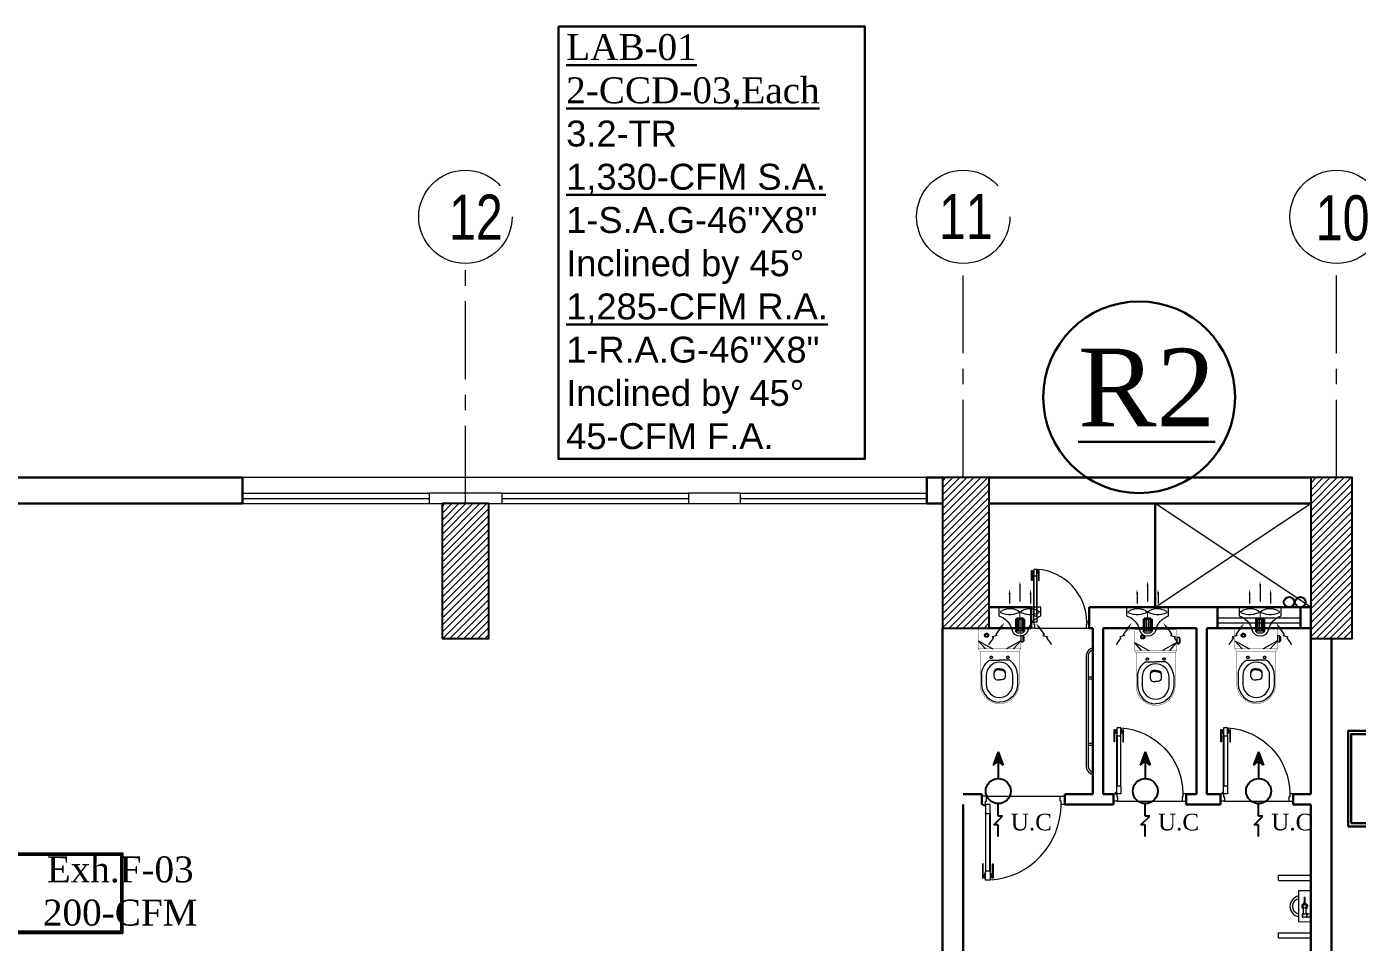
# Model space of a CAD drawing. Extents: x 847 to 949, y 444 to 823.
# Drawn here: x 860.04 to 872.87, y 696.16 to 704.99 of the extents above; entities that cross this region are included whole.
import ezdxf

# ---------------------------------------------------------------- set-up
doc = ezdxf.new("R2010")
doc.units = 0
doc.header["$MEASUREMENT"] = 0
doc.linetypes.add('CENTERX2', pattern=[4, 2.5, -0.5, 0.5, -0.5])
doc.linetypes.add('DASHED2', pattern=[0.375, 0.25, -0.125])
for name, color, linetype, lineweight in [('09_AC-F.DAMPER', 2, 'CONTINUOUS', 35), ('AC-TEXT', 15, 'CONTINUOUS', 30), ('axis', 1, 'CENTERX2', 5), ('Column', 6, 'CONTINUOUS', 25), ('DOOR', 30, 'CONTINUOUS', 9), ('Elevation', 150, 'CONTINUOUS', 18), ('Furn', 183, 'CONTINUOUS', 9), ('hatch', 252, 'CONTINUOUS', 9), ('HVAC SAD', 3, 'CONTINUOUS', 20), ('LIGHT 2', 3, 'CONTINUOUS', 9), ('piping', 15, 'CONTINUOUS', 30), ('txt in circle', 11, 'CONTINUOUS', 13), ('Wall', 5, 'CONTINUOUS', 30), ('WINDOW', 4, 'CONTINUOUS', 5)]:
    doc.layers.add(name, color=color, linetype=linetype, lineweight=lineweight)
doc.layers.add('A.C.VOLUM DAMPER', color=2, linetype='CONTINUOUS')
doc.layers.add('FRF PIPES', color=3, linetype='CONTINUOUS')
doc.styles.add('AC', font='romans.shx', dxfattribs={"height": 0.2})
doc.styles.add('SOSA2', font='SOSA.shx', dxfattribs={"width": 0.8})
pattern_1 = [(45, (1091.426775, 363.269844), (-0.0336759605, 0.0336759605), [])]

# ---------------------------------------------------------------- blocks, each defined once
blk = doc.blocks.new('gfhh')
at = {"layer": 'Furn'}
for p, q in [((-7.35, -128.82), (-7.648, -128.843)), ((-7.64, -128.959), (-7.648, -128.843)), ((-7.64, -128.959), (-7.34, -128.936)), ((-7.566, -128.872), (-7.601, -128.874)), ((-7.601, -128.874), (-7.6, -128.88)), ((-7.6, -128.88), (-7.565, -128.877)), ((-7.563, -128.912), (-7.598, -128.915)), ((-7.598, -128.915), (-7.597, -128.921)), ((-7.597, -128.921), (-7.562, -128.918)), ((-7.595, -128.88), (-7.592, -128.914)), ((-7.592, -128.92), (-7.589, -128.949)), ((-7.569, -128.913), (-7.571, -128.878)), ((-7.571, -128.884), (-7.508, -128.879)), ((-7.506, -128.902), (-7.569, -128.907)), ((-7.566, -128.948), (-7.568, -128.919)), ((-7.565, -128.877), (-7.566, -128.872)), ((-7.562, -128.918), (-7.563, -128.912)), ((-7.413, -128.878), (-7.478, -128.882)), ((-7.478, -128.894), (-7.412, -128.889)), ((-7.34, -128.936), (-7.349, -128.82)), ((-7.554, -128.953), (-7.601, -128.956)), ((-7.56, -128.947), (-7.595, -128.95))]:
    blk.add_line(p, q, dxfattribs=at)
blk.add_circle((-7.494, -128.89), 0.0175, dxfattribs=at)
for centre, radius, start, end in [((-7.497, -128.848), 0.1, 14.0388, 174.7471), ((-7.497, -128.848), 0.0751, 17.146, 171.5072), ((-7.494, -128.89), 0.0292, 16.1825, 160.8925), ((-7.494, -128.89), 0.0292, 207.1567, 352.8832), ((-7.413, -128.883), 0.00584, 274.3062, 94.3062), ((-7.594, -128.956), 0.0061, 96.7146, 181.8978), ((-7.56, -128.953), 0.0061, 6.7146, 91.8978)]:
    blk.add_arc(centre, radius, start, end, dxfattribs=at)
blk = doc.blocks.new('A$C5C187BFD')
at = {"layer": 'Furn', "const_width": 0.0014}
for points in [[(0.0978, 0.09), (0.0978, 0.1719), (0.0887, 0.1794), (0.0074, 0.1794, 0.463455), (0.0007, 0.1715), (0.0007, 0.09)], [(0.0978, 0.1719), (0.2367, 0.1719, -0.40227), (0.3187, 0.09)], [(0.0978, 0.09), (0.0978, 0.0082), (0.0887, 0.0007), (0.0074, 0.0007, -0.463455), (0.0007, 0.0086), (0.0007, 0.09)], [(0.0978, 0.0082), (0.2367, 0.0082, 0.40227), (0.3187, 0.09)]]:
    blk.add_lwpolyline(points, format="xyb", dxfattribs=at)
at = {"layer": 'Furn'}
for points in [[(0.0335, 0.1794), (0.0584, 0.1794), (0.0584, 0.1897), (0.0335, 0.1897)], [(0.0384, 0.1897), (0.0541, 0.1897), (0.0541, 0.1934), (0.0384, 0.1934)]]:
    blk.add_lwpolyline(points, close=True, dxfattribs=at)
for points in [[(0.0887, 0.1491), (0.0547, 0.1794), (0.0887, 0.1188)], [(0.1962, 0.1139), (0.1962, 0.114)], [(0.0887, 0.031), (0.0547, 0.0007), (0.0887, 0.0613)], [(0.1962, 0.0662), (0.1962, 0.0661)]]:
    blk.add_lwpolyline(points, dxfattribs=at)
at = {"layer": 'Furn', "const_width": 0.0014}
for points in [[(0.0887, 0.1794), (0.0887, 0.09)], [(0.0887, 0.0007), (0.0887, 0.09)]]:
    blk.add_lwpolyline(points, dxfattribs=at)
at = {"layer": 'Furn'}
for points in [[(0.1933, 0.1658, 0.198896), (0.1382, 0.1363, 0.197766), (0.1352, 0.1272), (0.1352, 0.09)], [(0.1717, 0.09), (0.1717, 0.0991, -0.300542), (0.1858, 0.1136), (0.2044, 0.1136, -0.297055), (0.2185, 0.1002), (0.2185, 0.09)], [(0.1769, 0.09), (0.1769, 0.0987, -0.279178), (0.1895, 0.1136, -1.386683)], [(0.1933, 0.1658), (0.2366, 0.1658, -0.402045), (0.3125, 0.0899)], [(0.1933, 0.0143, -0.198896), (0.1382, 0.0438, -0.197766), (0.1352, 0.0529), (0.1352, 0.09)], [(0.1717, 0.09), (0.1717, 0.081, 0.300542), (0.1858, 0.0665), (0.2044, 0.0665, 0.297055), (0.2185, 0.0798), (0.2185, 0.09)], [(0.1769, 0.09), (0.1769, 0.0813, 0.279178), (0.1895, 0.0665, 1.386683)], [(0.1933, 0.0143), (0.2366, 0.0143, 0.402045), (0.3125, 0.0902)]]:
    blk.add_lwpolyline(points, format="xyb", dxfattribs=at)
blk.add_lwpolyline([(0.2, 0.0338), (0.2362, 0.0338, 1), (0.2362, 0.1462), (0.2, 0.1462, 1)], format="xyb", close=True, dxfattribs=at)
at = {"layer": 'Furn', "linetype": 'DASHED2'}
for centre, radius in [((0.1241, 0.1251), 0.00494), ((0.1241, 0.055), 0.00494), ((0.0312, 0.0358), 0.00853), ((0.0312, 0.0358), 0.00538)]:
    blk.add_circle(centre, radius, dxfattribs=at)
blk = doc.blocks.new('d5')
at = {"layer": 'DOOR', "color": 252}
for p, q in [((94.413, -72.622), (94.413, -72.062)), ((94.417, -72.062), (94.417, -72.622)), ((94.454, -72.062), (94.454, -72.622)), ((94.458, -72.622), (94.458, -72.062))]:
    blk.add_line(p, q, dxfattribs=at)
at = {"layer": 'DOOR', "color": 251}
blk.add_line((94.449, -72.786), (93.738, -72.786), dxfattribs=at)
at = {"layer": 'DOOR', "color": 1}
for points in [[(94.391, -72.133), (94.384, -72.133), (94.384, -71.995), (94.391, -71.995)], [(94.481, -72.133), (94.487, -72.133), (94.487, -71.995), (94.481, -71.995)], [(94.4, -72.009), (94.395, -72.009), (94.395, -72.025), (94.4, -72.025)], [(94.471, -72.009), (94.476, -72.009), (94.476, -72.025), (94.471, -72.025)]]:
    blk.add_lwpolyline(points, close=True, dxfattribs=at)
at = {"layer": 'DOOR', "color": 5}
blk.add_lwpolyline([(94.414, -72.039), (94.405, -72.039), (94.405, -71.995), (94.414, -71.995)], dxfattribs=at)
for points in [[(94.454, -72.057), (94.454, -72.066), (94.417, -72.066), (94.417, -72.057), (94.414, -72.057), (94.414, -71.977), (94.414, -71.977), (94.458, -71.977), (94.458, -72.057)], [(93.694, -72.786), (93.694, -72.706), (93.729, -72.706), (93.729, -72.736), (93.738, -72.736), (93.738, -72.786)], [(94.454, -72.626), (94.454, -72.617), (94.417, -72.617), (94.417, -72.626), (94.414, -72.626), (94.414, -72.706), (94.414, -72.706), (94.458, -72.706), (94.458, -72.626)], [(94.494, -72.786), (94.494, -72.706), (94.458, -72.706), (94.458, -72.736), (94.449, -72.736), (94.449, -72.786)]]:
    blk.add_lwpolyline(points, close=True, dxfattribs=at)
at = {"layer": 'DOOR', "color": 1}
for points in [[(94.458, -72.039), (94.467, -72.039), (94.467, -71.995), (94.458, -71.995)], [(94.405, -72.031), (94.4, -72.031), (94.4, -72.004), (94.405, -72.004)], [(94.467, -72.031), (94.471, -72.031), (94.471, -72.004), (94.467, -72.004)]]:
    blk.add_lwpolyline(points, dxfattribs=at)
for points in [[(94.391, -72.01, -1), (94.395, -72.01), (94.395, -72.01), (94.395, -72.025), (94.395, -72.025, -1), (94.391, -72.025), (94.391, -72.025)], [(94.481, -72.01, 1), (94.476, -72.01), (94.476, -72.01), (94.476, -72.025), (94.476, -72.025, 1), (94.481, -72.025), (94.481, -72.025)]]:
    blk.add_lwpolyline(points, format="xyb", close=True, dxfattribs=at)
at = {"layer": 'DOOR', "color": 5}
for points in [[(94.417, -72.066), (94.417, -72.066, -1), (94.417, -72.058)], [(94.454, -72.066), (94.454, -72.066, 1), (94.454, -72.058)], [(94.417, -72.618), (94.417, -72.618, 1), (94.417, -72.626)], [(94.454, -72.618), (94.454, -72.618, -1), (94.454, -72.626)]]:
    blk.add_lwpolyline(points, format="xyb", close=True, dxfattribs=at)
blk.add_circle((94.467, -72.697), 0.00889, dxfattribs=at)
at = {"layer": 'DOOR', "color": 252}
blk.add_arc((94.459, -72.706), 0.73, 93.6023, 180, dxfattribs=at)
blk = doc.blocks.new('A$C11ED6BD5')
at = {"layer": 'axis', "color": 0, "ltscale": 0.3}
for p, q in [((-48.65, 21.95), (-48.65, 24.264)), ((-43.85, 22.2), (-43.85, 24.264)), ((-40.25, 22.2), (-40.25, 24.264))]:
    blk.add_line(p, q, dxfattribs=at)
at = {"layer": 'axis', "color": 0}
for centre in [(-48.65, 24.714), (-43.85, 24.714), (-40.25, 24.714)]:
    blk.add_circle(centre, 0.45, dxfattribs=at)
at = {"layer": 'txt in circle', "color": 0, "ltscale": 0.01, "char_height": 0.4355, "attachment_point": 5, "style": 'SOSA2'}
for s, insert in [('12', (-48.549, 24.711)), ('11', (-43.825, 24.717)), ('10', (-40.192, 24.702))]:
    blk.add_mtext(s, dxfattribs=dict(at, insert=insert))
blk = doc.blocks.new('A$C69CD60FB')
at = {"layer": 'HVAC SAD', "color": 1}
for p, q in [((-0.2133, 0.2917), (-0.2415, 0.3121)), ((-0.2095, 0.2969), (-0.2133, 0.2917)), ((-0.2029, 0.2762), (-0.2095, 0.2969)), ((-0.1991, 0.2814), (-0.2029, 0.2762)), ((-0.1653, 0.2569), (-0.1991, 0.2814)), ((-0.1197, 0.2676), (-0.0826, 0.2676)), ((-0.0826, 0.2676), (-0.0826, 0.0876)), ((-0.1933, 0.1873), (-0.1933, 0.1679)), ((-0.1342, 0.1968), (-0.1843, 0.1968)), ((-0.1843, 0.1968), (-0.1843, 0.1585)), ((-0.1342, 0.1935), (-0.1843, 0.1935)), ((-0.1342, 0.1885), (-0.1843, 0.1885)), ((-0.1342, 0.182), (-0.1843, 0.182)), ((-0.1342, 0.1733), (-0.1843, 0.1733)), ((-0.1289, 0.191), (-0.1342, 0.1968)), ((-0.1342, 0.1968), (-0.1342, 0.1585)), ((-0.1289, 0.191), (-0.1289, 0.1643)), ((-0.0191, 0.2226), (-0.0663, 0.2226)), ((0.0158, 0.1775), (-0.0573, 0.1775)), ((-0.1342, 0.1667), (-0.1843, 0.1667)), ((-0.1342, 0.1618), (-0.1843, 0.1618)), ((-0.1342, 0.1585), (-0.1843, 0.1585)), ((-0.1289, 0.1643), (-0.1342, 0.1585)), ((-0.0191, 0.1326), (-0.0663, 0.1326)), ((-0.2133, 0.0636), (-0.2415, 0.0432)), ((-0.2095, 0.0584), (-0.2133, 0.0636)), ((-0.2029, 0.0791), (-0.2095, 0.0584)), ((-0.1991, 0.0738), (-0.2029, 0.0791)), ((-0.1653, 0.0983), (-0.1991, 0.0738)), ((-0.0826, 0.0876), (-0.1192, 0.0876))]:
    blk.add_line(p, q, dxfattribs=at)
at = {"layer": 'HVAC SAD', "color": 1, "const_width": 0.00386}
blk.add_lwpolyline([(-0.1289, 0.1776), (-0.1029, 0.1776)], dxfattribs=at)
at = {"layer": 'HVAC SAD', "color": 1}
for centre, radius, start, end in [((-0.1989, 0.2944), 0.0835, 283.604, 341.287), ((-0.0275, 0.2221), 0.0875, 156.5213, 210.5244), ((-0.103, 0.2548), 0.00514, 32.6103, 156.5213), ((-0.1567, 0.2205), 0.0688, 321.4215, 32.6103), ((-0.1708, 0.1784), 0.0358, 103.604, 256.396), ((-0.1738, 0.1776), 0.0218, 118.7619, 153.625), ((-0.0275, 0.1332), 0.0875, 149.4756, 203.4787), ((-0.1567, 0.1347), 0.0688, 327.3897, 38.5785), ((-0.1738, 0.1776), 0.0218, 206.375, 241.2381), ((-0.1989, 0.0624), 0.0835, 17.5611, 76.396), ((-0.103, 0.1004), 0.00514, 203.4787, 327.3897)]:
    blk.add_arc(centre, radius, start, end, dxfattribs=at)
for points in [[(-0.1721, 0.2685), (-0.1784, 0.2598), (-0.149, 0.2451)], [(-0.0277, 0.2264), (-0.0277, 0.2188), (-0.005, 0.2226)], [(0.0072, 0.1812), (0.0072, 0.1737), (0.0299, 0.1775)], [(-0.0277, 0.1288), (-0.0277, 0.1364), (-0.005, 0.1326)], [(-0.1721, 0.0868), (-0.1784, 0.0955), (-0.149, 0.1101)]]:
    blk.add_solid(points, dxfattribs=at)
blk = doc.blocks.new('LOUVER')
at = {"layer": 'A.C.VOLUM DAMPER', "color": 2}
for p, q in [((0, 0), (0, -0.137)), ((0.052, -0.137), (-0.052, -0.24)), ((0, -0.137), (0.052, -0.137)), ((-0.052, -0.24), (0, -0.24)), ((0, -0.24), (0, -0.385)), ((0, -0.969), (0, -0.677)), ((-0.059, -0.833), (0, -0.882)), ((0, -0.989), (-0.059, -0.833)), ((0, -0.989), (0.059, -0.833)), ((0.059, -0.833), (0, -0.882))]:
    blk.add_line(p, q, dxfattribs=at)
blk.add_circle((0, -0.531), 0.146, dxfattribs=at)
for points in [[(-0.059, -0.833), (0, -0.989), (0, -0.882)], [(0.059, -0.833), (0, -0.989), (0, -0.882)]]:
    blk.add_solid(points, dxfattribs=at)

msp = doc.modelspace()

# ---------------------------------------------------------------- hatches: boundary and pattern name
at = {"layer": 'hatch'}
h = msp.add_hatch(dxfattribs=at)
h.set_pattern_fill('ANSI31', color=252, scale=0.015, style=0)
h.set_pattern_definition(pattern_1)
h.paths.add_polyline_path([(868.87, 699.192), (869.32, 699.192), (869.32, 700.642), (868.87, 700.642)])
h = msp.add_hatch(dxfattribs=at)
h.set_pattern_fill('ANSI31', color=252, scale=0.015, style=0)
h.set_pattern_definition(pattern_1)
h.paths.add_polyline_path([(872.42, 699.092), (872.82, 699.092), (872.82, 700.642), (872.42, 700.642)])
h = msp.add_hatch(dxfattribs=at)
h.set_pattern_fill('ANSI31', color=252, scale=0.015, style=0)
h.set_pattern_definition(pattern_1)
h.paths.add_polyline_path([(864.045, 699.092), (864.495, 699.092), (864.495, 700.392), (864.045, 700.392)])

# ---------------------------------------------------------------- linework, layer by layer
at = {"layer": 'AC-TEXT', "color": 7, "linetype": 'Continuous'}
msp.add_lwpolyline([(865.167, 704.99), (868.122, 704.99), (868.122, 700.823), (865.167, 700.823)], close=True, dxfattribs=at)
at = {"layer": 'AC-TEXT', "color": 34}
for points in [[(872.781, 697.28), (875.223, 697.28), (875.223, 698.2), (872.781, 698.2)], [(872.811, 697.31), (875.193, 697.31), (875.193, 698.17), (872.811, 698.17)], [(859.256, 696.251), (860.965, 696.251), (860.965, 697.02), (859.256, 697.02)], [(859.27, 696.265), (860.952, 696.265), (860.952, 697.006), (859.27, 697.006)]]:
    msp.add_lwpolyline(points, close=True, dxfattribs=at)
at = {"layer": 'Column', "color": 252}
for points in [[(868.87, 699.192), (869.32, 699.192), (869.32, 700.642), (868.87, 700.642)], [(868.87, 699.192), (869.32, 699.192), (869.32, 700.642), (868.87, 700.642)], [(872.42, 699.092), (872.82, 699.092), (872.82, 700.642), (872.42, 700.642)], [(872.42, 699.092), (872.82, 699.092), (872.82, 700.642), (872.42, 700.642)], [(864.045, 699.092), (864.495, 699.092), (864.495, 700.392), (864.045, 700.392)]]:
    msp.add_lwpolyline(points, close=True, dxfattribs=at)
at = {"layer": 'DOOR', "color": 252}
for p, q in [((869.749, 699.307), (869.749, 699.699)), ((869.752, 699.699), (869.752, 699.307)), ((869.778, 699.699), (869.778, 699.307)), ((869.781, 699.307), (869.781, 699.699)), ((869.756, 699.192), (870.254, 699.192)), ((869.293, 697.572), (870.004, 697.572)), ((869.293, 697.572), (870.004, 697.572)), ((869.284, 697.407), (869.284, 696.848)), ((869.284, 697.407), (869.284, 696.848)), ((869.288, 696.848), (869.288, 697.407)), ((869.288, 696.848), (869.288, 697.407)), ((869.325, 696.848), (869.325, 697.407)), ((869.325, 696.848), (869.325, 697.407)), ((869.329, 697.407), (869.329, 696.848)), ((869.329, 697.407), (869.329, 696.848))]:
    msp.add_line(p, q, dxfattribs=at)
for points in [[(869.734, 699.649), (869.729, 699.649), (869.729, 699.746), (869.734, 699.746)], [(869.74, 699.736), (869.737, 699.736), (869.737, 699.724), (869.74, 699.724)], [(869.752, 699.702), (869.752, 699.696), (869.778, 699.696), (869.778, 699.702), (869.781, 699.702), (869.781, 699.758), (869.781, 699.758), (869.75, 699.758), (869.75, 699.702)], [(869.79, 699.736), (869.794, 699.736), (869.794, 699.724), (869.79, 699.724)], [(869.797, 699.649), (869.801, 699.649), (869.801, 699.746), (869.797, 699.746)], [(869.752, 699.304), (869.752, 699.31), (869.778, 699.31), (869.778, 699.304), (869.781, 699.304), (869.781, 699.248), (869.781, 699.248), (869.75, 699.248), (869.75, 699.304)], [(869.725, 699.192), (869.725, 699.248), (869.75, 699.248), (869.75, 699.227), (869.756, 699.227), (869.756, 699.192)], [(870.285, 699.192), (870.285, 699.248), (870.26, 699.248), (870.26, 699.227), (870.254, 699.227), (870.254, 699.192)], [(869.249, 697.572), (869.249, 697.492), (869.284, 697.492), (869.284, 697.522), (869.293, 697.522), (869.293, 697.572)], [(869.249, 697.572), (869.249, 697.492), (869.284, 697.492), (869.284, 697.522), (869.293, 697.522), (869.293, 697.572)], [(869.288, 697.412), (869.288, 697.403), (869.325, 697.403), (869.325, 697.412), (869.329, 697.412), (869.329, 697.492), (869.329, 697.492), (869.284, 697.492), (869.284, 697.412)], [(869.288, 697.412), (869.288, 697.403), (869.325, 697.403), (869.325, 697.412), (869.329, 697.412), (869.329, 697.492), (869.329, 697.492), (869.284, 697.492), (869.284, 697.412)], [(870.049, 697.572), (870.049, 697.492), (870.013, 697.492), (870.013, 697.522), (870.004, 697.522), (870.004, 697.572)], [(870.049, 697.572), (870.049, 697.492), (870.013, 697.492), (870.013, 697.522), (870.004, 697.522), (870.004, 697.572)], [(869.261, 696.919), (869.255, 696.919), (869.255, 696.781), (869.261, 696.781)], [(869.261, 696.919), (869.255, 696.919), (869.255, 696.781), (869.261, 696.781)], [(869.288, 696.843), (869.288, 696.852), (869.325, 696.852), (869.325, 696.843), (869.329, 696.843), (869.329, 696.763), (869.329, 696.763), (869.284, 696.763), (869.284, 696.843)], [(869.288, 696.843), (869.288, 696.852), (869.325, 696.852), (869.325, 696.843), (869.329, 696.843), (869.329, 696.763), (869.329, 696.763), (869.284, 696.763), (869.284, 696.843)], [(869.351, 696.919), (869.358, 696.919), (869.358, 696.781), (869.351, 696.781)], [(869.351, 696.919), (869.358, 696.919), (869.358, 696.781), (869.351, 696.781)], [(869.271, 696.795), (869.266, 696.795), (869.266, 696.811), (869.271, 696.811)], [(869.271, 696.795), (869.266, 696.795), (869.266, 696.811), (869.271, 696.811)], [(869.342, 696.795), (869.347, 696.795), (869.347, 696.811), (869.342, 696.811)], [(869.342, 696.795), (869.347, 696.795), (869.347, 696.811), (869.342, 696.811)]]:
    msp.add_lwpolyline(points, close=True, dxfattribs=at)
for points in [[(869.734, 699.735, -1), (869.737, 699.735), (869.737, 699.735), (869.737, 699.724), (869.737, 699.724, -1), (869.734, 699.724), (869.734, 699.724)], [(869.752, 699.696), (869.752, 699.696, -1), (869.752, 699.702)], [(869.778, 699.696), (869.778, 699.696, 1), (869.778, 699.702)], [(869.797, 699.735, 1), (869.794, 699.735), (869.794, 699.735), (869.794, 699.724), (869.794, 699.724, 1), (869.797, 699.724), (869.797, 699.724)], [(869.752, 699.31), (869.752, 699.31, 1), (869.752, 699.304)], [(869.778, 699.31), (869.778, 699.31, -1), (869.778, 699.304)], [(869.288, 697.404), (869.288, 697.404, -1), (869.288, 697.411)], [(869.288, 697.404), (869.288, 697.404, -1), (869.288, 697.411)], [(869.325, 697.404), (869.325, 697.404, 1), (869.325, 697.411)], [(869.325, 697.404), (869.325, 697.404, 1), (869.325, 697.411)], [(869.261, 696.795, 1), (869.266, 696.795), (869.266, 696.795), (869.266, 696.811), (869.266, 696.811, 1), (869.261, 696.811), (869.261, 696.811)], [(869.261, 696.795, 1), (869.266, 696.795), (869.266, 696.795), (869.266, 696.811), (869.266, 696.811, 1), (869.261, 696.811), (869.261, 696.811)], [(869.288, 696.852), (869.288, 696.852, 1), (869.288, 696.844)], [(869.288, 696.852), (869.288, 696.852, 1), (869.288, 696.844)], [(869.325, 696.852), (869.325, 696.852, -1), (869.325, 696.844)], [(869.325, 696.852), (869.325, 696.852, -1), (869.325, 696.844)], [(869.351, 696.795, -1), (869.347, 696.795), (869.347, 696.795), (869.347, 696.811), (869.347, 696.811, -1), (869.351, 696.811), (869.351, 696.811)], [(869.351, 696.795, -1), (869.347, 696.795), (869.347, 696.795), (869.347, 696.811), (869.347, 696.811, -1), (869.351, 696.811), (869.351, 696.811)]]:
    msp.add_lwpolyline(points, format="xyb", close=True, dxfattribs=at)
for points in [[(869.743, 699.72), (869.74, 699.72), (869.74, 699.74), (869.743, 699.74)], [(869.75, 699.715), (869.743, 699.715), (869.743, 699.746), (869.75, 699.746)], [(869.781, 699.715), (869.787, 699.715), (869.787, 699.746), (869.781, 699.746)], [(869.787, 699.72), (869.79, 699.72), (869.79, 699.74), (869.787, 699.74)], [(869.275, 696.817), (869.271, 696.817), (869.271, 696.789), (869.275, 696.789)], [(869.275, 696.817), (869.271, 696.817), (869.271, 696.789), (869.275, 696.789)], [(869.284, 696.825), (869.275, 696.825), (869.275, 696.781), (869.284, 696.781)], [(869.284, 696.825), (869.275, 696.825), (869.275, 696.781), (869.284, 696.781)], [(869.329, 696.825), (869.337, 696.825), (869.337, 696.781), (869.329, 696.781)], [(869.329, 696.825), (869.337, 696.825), (869.337, 696.781), (869.329, 696.781)], [(869.337, 696.817), (869.342, 696.817), (869.342, 696.789), (869.337, 696.789)], [(869.337, 696.817), (869.342, 696.817), (869.342, 696.789), (869.337, 696.789)]]:
    msp.add_lwpolyline(points, dxfattribs=at)
for centre, radius in [((869.743, 699.254), 0.00622), ((869.275, 697.483), 0.00889), ((869.275, 697.483), 0.00889)]:
    msp.add_circle(centre, radius, dxfattribs=at)
for centre, radius, start, end in [((869.749, 699.248), 0.511, 360, 86.3977), ((869.283, 697.492), 0.73, 273.6023, 0), ((869.283, 697.492), 0.73, 273.6023, 0)]:
    msp.add_arc(centre, radius, start, end, dxfattribs=at)
at = {"layer": 'Elevation', "color": 252, "linetype": 'Continuous'}
for p, q in [((868.72, 700.642), (862.12, 700.642)), ((863.92, 700.492), (863.92, 700.392)), ((864.62, 700.492), (863.92, 700.492)), ((864.62, 700.492), (864.62, 700.392)), ((864.62, 700.492), (864.62, 700.392)), ((866.42, 700.492), (866.42, 700.392)), ((866.92, 700.492), (866.42, 700.492)), ((866.92, 700.492), (866.92, 700.392)), ((863.92, 700.392), (864.62, 700.392)), ((866.42, 700.392), (866.92, 700.392))]:
    msp.add_line(p, q, dxfattribs=at)
at = {"layer": 'Elevation', "color": 252}
msp.add_line((871.52, 699.392), (872.32, 699.392), dxfattribs=at)
at = {"layer": 'FRF PIPES', "color": 3}
for centre in [(872.211, 699.442, -0.009), (872.32, 699.442, -0.005)]:
    msp.add_circle(centre, 0.05, dxfattribs=at)
at = {"layer": 'Furn', "color": 252}
for p, q in [((870.255, 698.935), (870.255, 697.85)), ((870.255, 698.935), (870.255, 697.85)), ((870.275, 698.933), (870.275, 697.852)), ((870.275, 698.933), (870.275, 697.852)), ((870.275, 698.722), (870.32, 698.722)), ((870.275, 698.722), (870.32, 698.722)), ((870.275, 698.702), (870.32, 698.702)), ((870.275, 698.702), (870.32, 698.702)), ((870.275, 698.083), (870.32, 698.083)), ((870.275, 698.083), (870.32, 698.083)), ((870.275, 698.063), (870.32, 698.063)), ((870.275, 698.063), (870.32, 698.063))]:
    msp.add_line(p, q, dxfattribs=at)
at = {"layer": 'Furn', "color": 252, "linetype": 'Continuous'}
for p, q in [((872.108, 696.809), (872.42, 696.809)), ((872.108, 696.759), (872.108, 696.809)), ((872.108, 696.809), (872.42, 696.809)), ((872.108, 696.759), (872.108, 696.809)), ((872.108, 696.759), (872.42, 696.759)), ((872.108, 696.759), (872.42, 696.759)), ((872.108, 696.255), (872.42, 696.255)), ((872.108, 696.205), (872.108, 696.255)), ((872.108, 696.255), (872.42, 696.255)), ((872.108, 696.205), (872.108, 696.255)), ((872.108, 696.205), (872.42, 696.205)), ((872.108, 696.205), (872.42, 696.205))]:
    msp.add_line(p, q, dxfattribs=at)
at = {"layer": 'Furn', "color": 252}
for centre, radius, start, end in [((870.343, 698.914), 0.091, 105.1802, 166.752), ((870.343, 698.914), 0.091, 105.1802, 166.752), ((870.343, 698.914), 0.071, 109.6122, 164.9915), ((870.343, 698.914), 0.071, 109.6122, 164.9915), ((870.344, 697.868), 0.091, 191.0679, 254.3436), ((870.344, 697.868), 0.091, 191.0679, 254.3436), ((870.344, 697.868), 0.071, 192.5363, 249.7618), ((870.344, 697.868), 0.071, 192.5363, 249.7618)]:
    msp.add_arc(centre, radius, start, end, dxfattribs=at)
at = {"layer": 'hatch', "color": 252}
for p, q in [((870.92, 699.392), (872.42, 700.392)), ((872.42, 699.392), (870.92, 700.392))]:
    msp.add_line(p, q, dxfattribs=at)
at = {"layer": 'piping', "color": 2, "linetype": 'Continuous'}
msp.add_circle((870.766, 701.417), 0.924, dxfattribs=at)
at = {"layer": 'Wall', "color": 252, "linetype": 'Continuous'}
for p, q in [((862.12, 700.642), (859.07, 700.642)), ((862.12, 700.642), (862.12, 700.392)), ((868.87, 700.642), (868.72, 700.642)), ((868.72, 700.392), (868.72, 700.642)), ((868.87, 700.642), (868.72, 700.642)), ((868.72, 700.392), (868.72, 700.642)), ((868.72, 700.642), (868.72, 700.392)), ((872.42, 700.642), (869.32, 700.642)), ((859.67, 700.392), (862.12, 700.392)), ((868.72, 700.392), (868.87, 700.392)), ((869.32, 700.392), (872.42, 700.392)), ((870.92, 699.392), (870.92, 700.392)), ((869.32, 699.392), (869.725, 699.392)), ((869.725, 699.392), (869.32, 699.392)), ((869.725, 699.192), (869.725, 699.392)), ((870.285, 699.392), (872.42, 699.392)), ((870.285, 699.192), (870.285, 699.392)), ((871.52, 699.392), (871.52, 699.192)), ((871.52, 699.392), (871.52, 699.192)), ((872.32, 699.392), (872.32, 699.192)), ((869.725, 699.192), (869.32, 699.192)), ((870.32, 699.192), (870.285, 699.192)), ((870.32, 697.592), (870.32, 699.192)), ((870.42, 697.592), (870.42, 699.192)), ((871.32, 699.192), (870.42, 699.192)), ((871.32, 697.592), (871.32, 699.192)), ((871.42, 697.592), (871.42, 699.192)), ((872.42, 699.192), (871.42, 699.192)), ((872.42, 697.592), (872.42, 699.192)), ((869.249, 697.592), (869.07, 697.592)), ((869.249, 697.592), (869.249, 697.492)), ((869.249, 697.592), (869.249, 697.492)), ((870.32, 697.592), (870.049, 697.592)), ((870.049, 697.592), (870.049, 697.492)), ((870.049, 697.592), (870.049, 697.492)), ((870.518, 697.592), (870.42, 697.592)), ((870.518, 697.592), (870.518, 697.492)), ((871.32, 697.592), (871.218, 697.592)), ((871.218, 697.592), (871.218, 697.492)), ((871.55, 697.592), (871.42, 697.592)), ((871.55, 697.592), (871.55, 697.492)), ((872.25, 697.592), (872.25, 697.492)), ((872.25, 697.592), (872.42, 697.592)), ((870.518, 697.492), (870.049, 697.492)), ((871.55, 697.492), (871.218, 697.492)), ((872.25, 697.492), (872.42, 697.492)), ((872.35, 697.492), (872.42, 697.492)), ((872.42, 697.392), (872.42, 697.492)), ((872.42, 697.392), (872.42, 697.492))]:
    msp.add_line(p, q, dxfattribs=at)
for points in [[(872.42, 697.792), (872.42, 699.392), (871.47, 699.392)], [(868.87, 692.192), (868.87, 699.192)], [(872.62, 692.192), (872.62, 699.092)], [(869.07, 692.188), (869.07, 697.492)], [(872.42, 694.592), (872.42, 697.492)]]:
    msp.add_lwpolyline(points, dxfattribs=at)
at = {"layer": 'WINDOW', "color": 252}
for p, q in [((862.12, 700.492), (863.92, 700.492)), ((862.12, 700.442), (863.92, 700.442)), ((864.62, 700.492), (866.42, 700.492)), ((864.62, 700.442), (866.42, 700.442)), ((866.92, 700.492), (868.72, 700.492)), ((866.92, 700.442), (868.72, 700.442)), ((862.12, 700.392), (863.92, 700.392)), ((864.62, 700.392), (866.42, 700.392)), ((866.92, 700.392), (868.72, 700.392)), ((871.52, 699.292), (872.32, 699.292)), ((871.52, 699.242), (872.32, 699.242)), ((871.52, 699.192), (872.32, 699.192))]:
    msp.add_line(p, q, dxfattribs=at)

# ---------------------------------------------------------------- block references
at = {"layer": '09_AC-F.DAMPER', "xscale": 0.8249999999994772, "yscale": 0.8249999999994772, "zscale": 0.8249999999994772, "rotation": 180}
for p in [(869.407, 697.182), (870.825, 697.182), (871.917, 697.182)]:
    msp.add_blockref('LOUVER', p, dxfattribs=at)
at = {"layer": 'axis', "color": 252}
msp.add_blockref('A$C11ED6BD5', (912.92, 678.442), dxfattribs=at)
at = {"layer": 'Furn', "color": 252, "xscale": 2.296550155765288, "yscale": 2.296550155765288, "zscale": 2.296550155765288, "rotation": 270}
for p in [(869.213, 699.194), (869.213, 699.194), (870.718, 699.178), (870.718, 699.178), (871.688, 699.194), (871.688, 699.194)]:
    msp.add_blockref('A$C5C187BFD', p, dxfattribs=at)
at = {"layer": 'Furn', "color": 252, "linetype": 'Continuous', "rotation": 85.66176587166208}
msp.add_blockref('gfhh', (744.408, 713.731), dxfattribs=at)
msp.add_blockref('gfhh', (744.408, 713.731), dxfattribs=at)
at = {"layer": 'HVAC SAD', "color": 6, "xscale": -2.250137069053948, "yscale": 2.250137069053948, "zscale": 2.25013706904974, "rotation": 270}
for p in [(869.217, 699.578), (870.447, 699.578), (871.532, 699.578)]:
    msp.add_blockref('A$C69CD60FB', p, dxfattribs=at)
at = {"layer": 'LIGHT 2', "color": 252, "xscale": -0.8750000000000531, "yscale": 0.8750000000000531, "zscale": 0.8750000000000531}
for p in [(953.2, 761.21), (954.231, 761.21)]:
    msp.add_blockref('d5', p, dxfattribs=at)

# ---------------------------------------------------------------- texts
at = {"layer": 'AC-TEXT', "color": 7, "linetype": 'Continuous', "style": 'AC'}
for s, insert, char_height, width, attachment_point in [('\\A1;{\\fTimes New Roman|b0|i0|c0|p18;\\L\\C85;LAB-01\\P2-CCD-03,Each\\P\\fArial|b0|i0|c0|p34;\\l\\C34;3.2-TR \\P\\pt0;\\L1,330-CFM S.A.\\l \\P\\ptz;1-S.A.G-46"X8"\\PInclined by 45°\\fTimes New Roman|b0|i0|c0|p18;\\P\\pt0;\\fArial|b0|i0|c0|p34;\\L1,285-CFM R.A.\\l \\P\\ptz;1-R.A.G-46"X8"\\PInclined by 45°\\P45-CFM F.A.\\P\\fTimes New Roman|b0|i0|c0|p18;  }', (865.242, 704.918), 0.25, 6.18694, 1), ('\\pi2.6905;{\\fTimes New Roman|b0|i0|c0|p18;U.C}', (866.838, 697.238), 0.16, 5.75872, 7), ('\\pi2.6905;{\\fTimes New Roman|b0|i0|c0|p18;U.C}', (868.257, 697.238), 0.16, 5.75872, 7), ('\\pi2.6905;{\\fTimes New Roman|b0|i0|c0|p18;U.C}', (869.349, 697.238), 0.16, 5.75872, 7)]:
    msp.add_mtext(s, dxfattribs=dict(at, insert=insert, char_height=char_height, width=width, attachment_point=attachment_point))
at = {"layer": 'AC-TEXT', "color": 34, "linetype": 'Continuous', "insert": (860.942, 696.32), "char_height": 0.25, "width": 3.29288, "attachment_point": 8, "style": 'AC'}
msp.add_mtext('\\A1;{\\fTimes New Roman|b0|i0|c0|p18;Exh.F-03\\P200-CFM}', dxfattribs=at)
at = {"layer": 'piping', "color": 2, "linetype": 'Continuous', "insert": (870.177, 701.886), "char_height": 0.75, "width": 18.56082, "attachment_point": 1, "style": 'AC'}
msp.add_mtext('\\A1;{\\fTimes New Roman|b0|i0|c0|p18;\\L\\C1;R2\\fArial|b0|i0|c0|p34;\\l\\P\\fTimes New Roman|b0|i0|c0|p18;\\C34;  }', dxfattribs=at)

doc.saveas('drawing.dxf')
